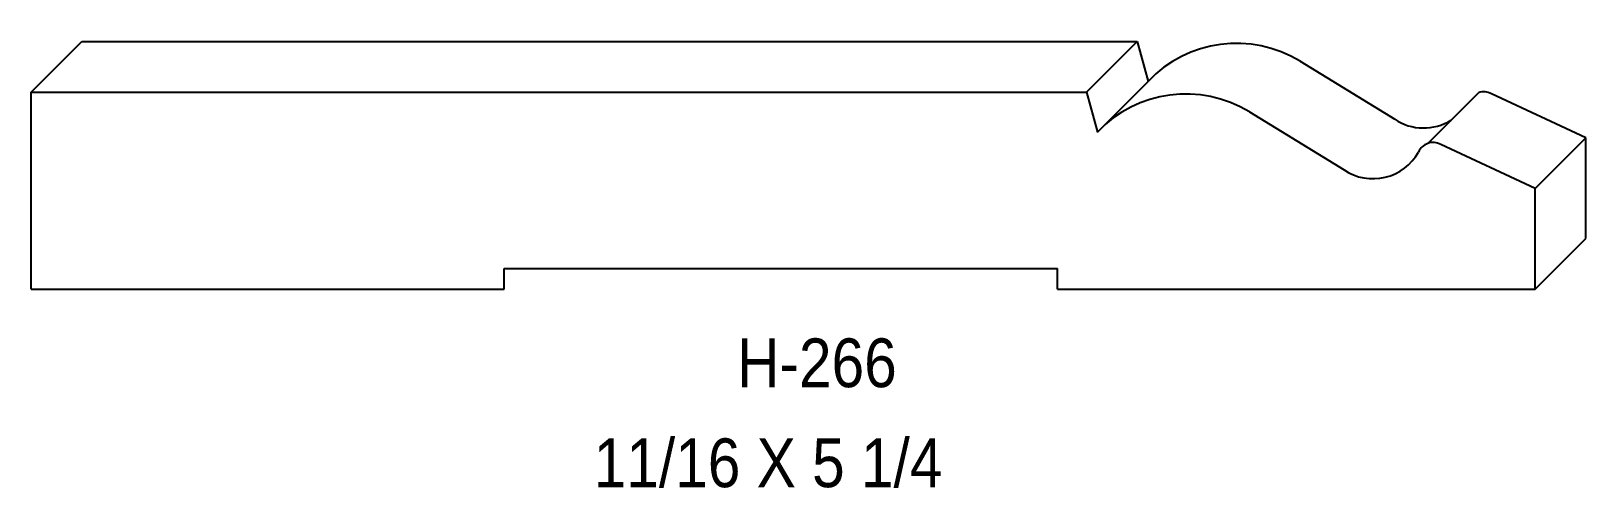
# Model space of a CAD drawing. Extents: x 56.91 to 62.34, y 151.04 to 152.63.
import ezdxf

# ---------------------------------------------------------------- set-up
doc = ezdxf.new("R2010")
doc.units = 0
doc.header["$LTSCALE"] = 5
doc.layers.add('PROFILE', color=7, linetype='CONTINUOUS')
doc.styles.add('TXT', font='TXT', dxfattribs={"height": 3.5})

msp = doc.modelspace()

# ---------------------------------------------------------------- linework, layer by layer
at = {"layer": 'PROFILE', "color": 1, "linetype": 'CONTINUOUS'}
for p, q in [((56.9147, 152.4147), (57.0915, 152.5914)), ((57.0915, 152.5914), (60.7744, 152.5914)), ((60.5977, 152.4147), (60.7744, 152.5914)), ((60.7744, 152.5914), (60.8121, 152.4523)), ((61.3428, 152.5227), (61.6729, 152.3204)), ((56.9147, 152.4147), (60.5977, 152.4147)), ((56.9147, 151.7274), (56.9147, 152.4147)), ((60.5977, 152.4147), (60.6354, 152.2756)), ((60.6354, 152.2756), (60.8121, 152.4523)), ((61.7888, 152.2362), (61.9655, 152.413)), ((62.3401, 152.2552), (62.0102, 152.4091)), ((61.1661, 152.346), (61.4962, 152.1437)), ((62.1634, 152.0785), (62.3401, 152.2552)), ((62.3401, 151.9041), (62.3401, 152.2552)), ((62.1634, 152.0785), (61.8335, 152.2323)), ((62.1634, 151.7274), (62.1634, 152.0785)), ((62.1634, 151.7274), (62.3401, 151.9041)), ((58.5653, 151.7999), (60.4962, 151.7999)), ((58.5653, 151.7274), (58.5653, 151.7999)), ((60.4962, 151.7274), (60.4962, 151.7999)), ((56.9147, 151.7274), (58.5653, 151.7274)), ((60.4962, 151.7274), (62.1634, 151.7274))]:
    msp.add_line(p, q, dxfattribs=at)
for centre, major_axis, start_param, end_param in [((61.1208, 152.1606), (0, 0.4247), -0.549868, 0.813823), ((60.9441, 151.9839), (0, 0.4247), -0.549868, 0.813823), ((61.9835, 152.3605), (0, 0.0554), -0.503087, 0.329188), ((61.7738, 152.4725), (0, 0.1825), -3.727523, -2.58686), ((61.8067, 152.1838), (0.0554, 0), 1.06771, 2.732259), ((61.5971, 152.2957), (0, 0.1825), -3.727523, -2.085838)]:
    msp.add_ellipse(centre, major_axis=major_axis, ratio=1, start_param=start_param, end_param=end_param, dxfattribs=at)

# ---------------------------------------------------------------- texts
at = {"layer": 'PROFILE', "color": 1, "linetype": 'CONTINUOUS', "style": 'TXT', "width": 0.9}
for s, height, p in [('H-266', 0.16996, (59.3783, 151.3862)), ('11/16 X 5 1/4', 0.169956, (58.878, 151.0375))]:
    msp.add_text(s, height=height, dxfattribs=at).set_placement(p)

doc.saveas('drawing.dxf')
